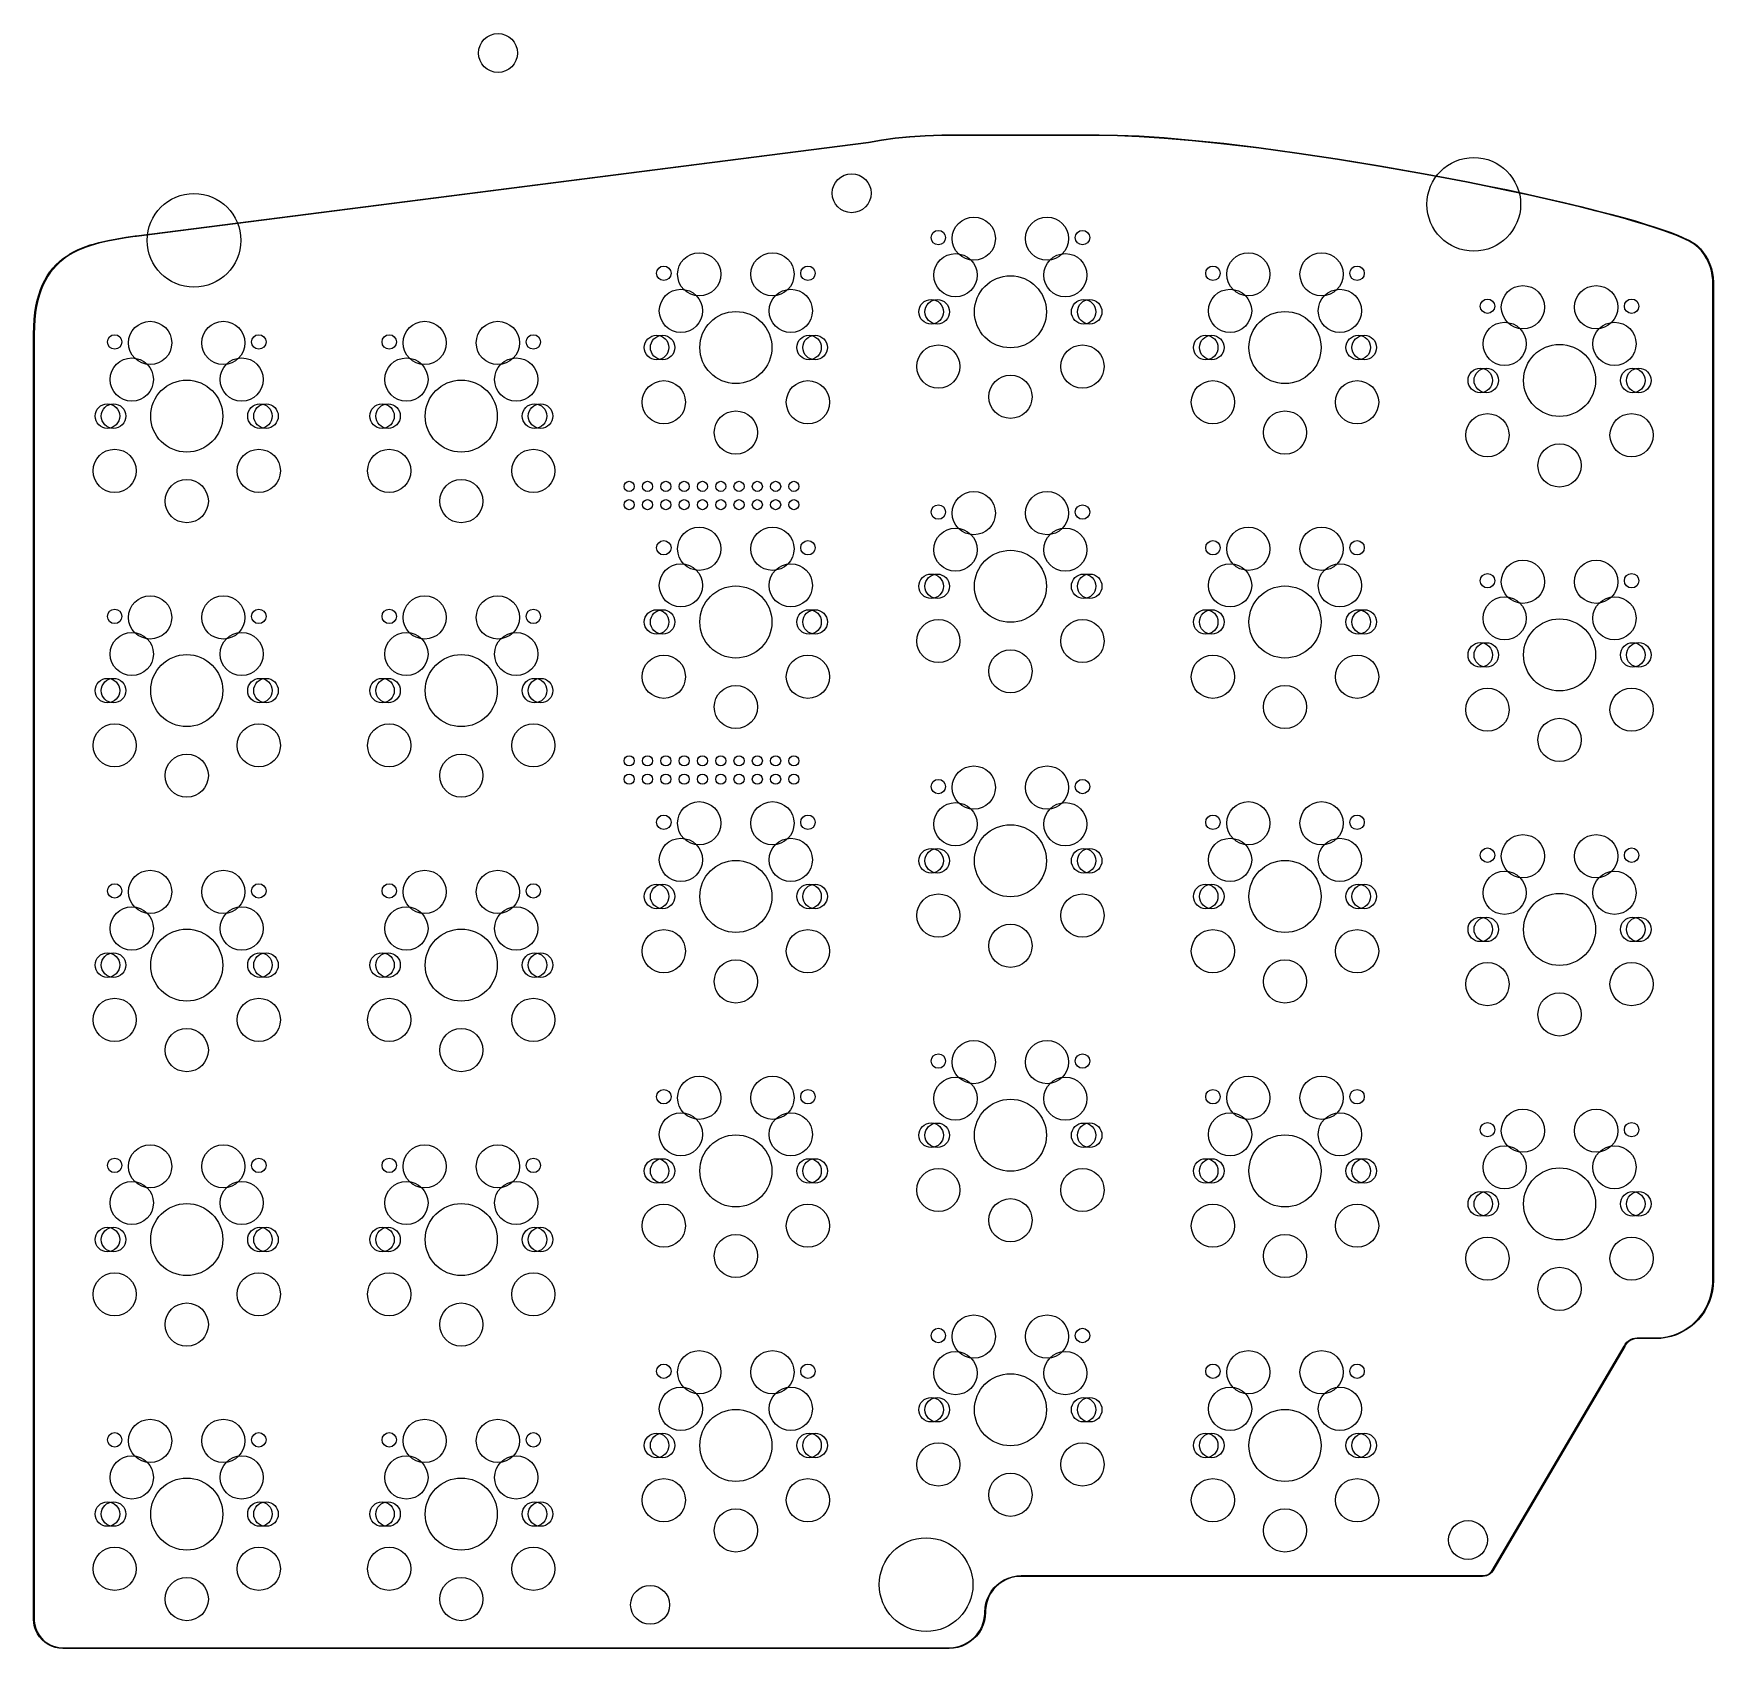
# Model space of a CAD drawing. Extents: x -11 to 106, y -86 to 27.
import ezdxf

# ---------------------------------------------------------------- set-up
doc = ezdxf.new("R2010")
doc.units = 0
doc.layers.add('BLACK', color=7, linetype='CONTINUOUS')

msp = doc.modelspace()

# ---------------------------------------------------------------- linework, layer by layer
at = {"layer": 'BLACK', "linetype": 'CONTINUOUS'}
for p, q in [((-3.503173, 12.524798), (47.296214, 19.02472)), ((47.303173, 18.975202), (-3.496622, 12.475229)), ((47.296214, 19.02472), (48.19817, 19.185546)), ((47.303764, 18.975401), (47.303173, 18.975202)), ((47.304389, 18.975388), (47.303764, 18.975401)), ((48.206459, 19.136236), (47.304389, 18.975388)), ((48.19817, 19.185546), (48.198679, 19.185536)), ((48.198679, 19.185536), (48.19916, 19.185702)), ((48.19916, 19.185702), (49.151113, 19.316291)), ((49.15743, 19.26669), (48.206459, 19.136236)), ((49.151113, 19.316291), (49.151591, 19.316263)), ((49.151591, 19.316263), (49.152052, 19.316402)), ((49.152052, 19.316402), (50.159314, 19.415952)), ((50.163797, 19.366152), (49.15743, 19.26669)), ((50.159314, 19.415952), (50.15976, 19.415909)), ((50.15976, 19.415909), (50.160193, 19.416023)), ((50.160193, 19.416023), (51.231573, 19.483856)), ((51.234329, 19.433931), (50.163797, 19.366152)), ((51.231573, 19.483856), (51.231981, 19.483802)), ((51.231981, 19.483802), (51.232382, 19.483894)), ((51.232382, 19.483894), (52.382679, 19.519401)), ((52.383938, 19.469417), (51.234329, 19.433931)), ((52.382679, 19.519401), (52.382968, 19.519353)), ((52.382968, 19.519353), (52.383255, 19.519412)), ((52.383255, 19.519412), (53.099805, 19.524999)), ((53.100067, 19.475), (52.383938, 19.469417)), ((53.099805, 19.524999), (53.099901, 19.524981)), ((53.099901, 19.524981), (53.1, 19.525)), ((53.1, 19.525), (63.3, 19.525)), ((63.299816, 19.475), (53.100067, 19.475)), ((64.588233, 19.455378), (63.299816, 19.475)), ((63.3, 19.525), (63.30019, 19.524963)), ((63.30019, 19.524963), (63.300381, 19.524997)), ((63.300381, 19.524997), (64.589335, 19.505366)), ((66.086376, 19.392384), (64.588233, 19.455378)), ((64.589335, 19.505366), (64.589667, 19.505295)), ((64.589667, 19.505295), (64.590005, 19.505347)), ((64.590005, 19.505347), (66.088771, 19.442327)), ((67.808337, 19.279891), (66.086376, 19.392384)), ((66.088771, 19.442327), (66.089057, 19.442258)), ((66.089057, 19.442258), (66.089351, 19.442296)), ((66.089351, 19.442296), (67.811869, 19.329767)), ((69.763863, 19.112126), (67.808337, 19.279891)), ((67.811869, 19.329767), (67.812118, 19.329701)), ((67.812118, 19.329701), (67.812376, 19.329729)), ((67.812376, 19.329729), (69.768396, 19.16192)), ((71.956447, 18.884065), (69.763863, 19.112126)), ((69.768396, 19.16192), (69.768617, 19.161856)), ((69.768617, 19.161856), (69.768845, 19.161877)), ((69.768845, 19.161877), (71.961836, 18.933774)), ((74.380639, 18.592003), (71.956447, 18.884065)), ((71.961836, 18.933774), (71.962032, 18.933714)), ((71.962032, 18.933714), (71.96224, 18.933729)), ((71.96224, 18.933729), (74.386755, 18.641627)), ((77.018836, 18.234286), (74.380639, 18.592003)), ((74.386755, 18.641627), (74.386934, 18.641569)), ((74.386934, 18.641569), (74.387123, 18.64158)), ((74.387123, 18.64158), (77.025721, 18.283809)), ((79.838543, 17.812104), (77.018836, 18.234286)), ((77.025721, 18.283809), (77.025887, 18.283752)), ((77.025887, 18.283752), (77.026064, 18.28376)), ((77.026064, 18.28376), (79.846099, 17.861529)), ((82.789175, 17.330469), (79.838543, 17.812104)), ((79.846099, 17.861529), (79.846256, 17.861473)), ((79.846256, 17.861473), (79.846424, 17.861478)), ((79.846424, 17.861478), (82.797466, 17.379776)), ((85.802183, 16.798772), (82.789175, 17.330469)), ((82.797466, 17.379776), (82.797617, 17.37972)), ((82.797617, 17.37972), (82.797783, 17.379723)), ((82.797783, 17.379723), (85.81091, 16.848005)), ((87.308329, 16.517948), (85.802183, 16.798772)), ((85.81091, 16.848005), (85.811026, 16.84796)), ((85.811026, 16.84796), (85.811147, 16.847961)), ((85.811147, 16.847961), (87.317656, 16.567069)), ((87.30833, 16.517947), (87.308329, 16.517948)), ((88.792302, 16.231187), (87.30833, 16.517947)), ((87.317656, 16.567069), (87.317732, 16.567039)), ((87.317732, 16.567039), (87.317816, 16.567039)), ((87.317816, 16.567039), (88.80188, 16.280261)), ((90.246796, 15.940026), (88.792302, 16.231187)), ((88.80188, 16.280261), (88.801958, 16.28023)), ((88.801958, 16.28023), (88.802044, 16.280229)), ((88.802044, 16.280229), (90.256611, 15.989054)), ((91.666953, 15.645521), (90.246796, 15.940026)), ((90.256611, 15.989054), (90.256693, 15.98902)), ((90.256693, 15.98902), (90.25678, 15.989019)), ((90.25678, 15.989019), (91.677215, 15.694456)), ((93.023571, 15.354028), (91.666953, 15.645521)), ((91.677215, 15.694456), (91.677299, 15.694421)), ((91.677299, 15.694421), (91.677391, 15.694419)), ((91.677391, 15.694419), (93.034201, 15.402885)), ((94.336023, 15.061647), (93.023571, 15.354028)), ((93.034201, 15.402885), (93.034288, 15.402848)), ((93.034288, 15.402848), (93.034385, 15.402845)), ((93.034385, 15.402845), (94.347024, 15.110422)), ((95.5563, 14.779563), (94.336023, 15.061647)), ((94.347024, 15.110422), (94.347116, 15.110382)), ((94.347116, 15.110382), (94.347219, 15.110378)), ((94.347219, 15.110378), (95.567694, 14.828248)), ((96.725238, 14.498804), (95.5563, 14.779563)), ((95.567694, 14.828248), (95.567793, 14.828204)), ((95.567793, 14.828204), (95.567902, 14.828199)), ((95.567902, 14.828199), (96.736991, 14.547403)), ((97.782843, 14.234473), (96.725238, 14.498804)), ((96.736991, 14.547403), (96.737097, 14.547354)), ((96.737097, 14.547354), (96.737215, 14.547348)), ((96.737215, 14.547348), (97.795092, 14.282949)), ((98.785383, 13.973202), (97.782843, 14.234473)), ((97.795092, 14.282949), (97.795207, 14.282895)), ((97.795207, 14.282895), (97.795335, 14.282887)), ((97.795335, 14.282887), (98.798094, 14.021559)), ((98.798094, 14.021559), (98.79822, 14.021498)), ((98.79822, 14.021498), (98.798359, 14.021488)), ((98.798359, 14.021488), (99.681846, 13.780851)), ((99.668504, 13.732664), (98.785383, 13.973202)), ((100.496327, 13.496327), (99.668504, 13.732664)), ((99.681846, 13.780851), (99.681982, 13.780783)), ((99.681982, 13.780783), (99.682139, 13.78077)), ((99.682139, 13.78077), (100.510249, 13.54435)), ((101.206826, 13.283013), (100.496327, 13.496327)), ((100.510249, 13.54435), (100.510404, 13.544271)), ((100.510404, 13.544271), (100.510575, 13.544254)), ((100.510575, 13.544254), (101.221366, 13.330852)), ((101.864474, 13.074545), (101.206826, 13.283013)), ((101.221366, 13.330852), (101.221538, 13.330761)), ((101.221538, 13.330761), (101.221731, 13.330739)), ((101.221731, 13.330739), (101.879835, 13.122126)), ((102.41433, 12.889676), (101.864474, 13.074545)), ((101.879835, 13.122126), (101.880026, 13.122021)), ((101.880026, 13.122021), (101.880248, 13.121992)), ((101.880248, 13.121992), (102.430483, 12.936995)), ((102.916166, 12.709749), (102.41433, 12.889676)), ((102.430483, 12.936995), (102.430701, 12.93687)), ((102.430701, 12.93687), (102.430954, 12.936832)), ((102.430954, 12.936832), (102.933338, 12.756708)), ((-7.573899, 11.539686), (-7.293631, 11.663267)), ((-7.293631, 11.663267), (-7.293091, 11.663388)), ((-7.293091, 11.663388), (-7.292622, 11.663686)), ((-7.292622, 11.663686), (-7.005317, 11.775653)), ((-6.987606, 11.728892), (-7.273969, 11.617292)), ((-7.005317, 11.775653), (-7.004823, 11.775741)), ((-7.004823, 11.775741), (-7.004392, 11.775992)), ((-7.004392, 11.775992), (-6.710771, 11.877292)), ((-6.694879, 11.829884), (-6.987606, 11.728892)), ((-6.710771, 11.877292), (-6.710328, 11.877353)), ((-6.710328, 11.877353), (-6.709934, 11.877564)), ((-6.709934, 11.877564), (-6.410709, 11.969147)), ((-6.396471, 11.921217), (-6.694879, 11.829884)), ((-6.410709, 11.969147), (-6.410319, 11.969187)), ((-6.410319, 11.969187), (-6.409962, 11.969364)), ((-6.409962, 11.969364), (-6.105851, 12.052178)), ((-6.093163, 12.003812), (-6.396471, 11.921217)), ((-6.105851, 12.052178), (-6.105355, 12.052213)), ((-6.105355, 12.052213), (-6.104905, 12.052415)), ((-6.104905, 12.052415), (-5.484889, 12.195534)), ((-5.474145, 12.146701), (-6.093163, 12.003812)), ((-5.484889, 12.195534), (-5.484387, 12.19555)), ((-5.484387, 12.19555), (-5.483916, 12.195739)), ((-5.483916, 12.195739), (-4.852949, 12.31517)), ((-4.843975, 12.265981), (-5.474145, 12.146701)), ((-4.852949, 12.31517), (-4.852619, 12.315167)), ((-4.852619, 12.315167), (-4.852308, 12.315283)), ((-4.852308, 12.315283), (-4.216118, 12.418616)), ((-4.208209, 12.369245), (-4.843975, 12.265981)), ((-4.216118, 12.418616), (-4.215952, 12.418611)), ((-4.215952, 12.418611), (-4.215799, 12.418665)), ((-4.215799, 12.418665), (-3.580115, 12.513492)), ((-3.572792, 12.464033), (-4.208209, 12.369245)), ((-3.580115, 12.513492), (-3.580089, 12.513491)), ((-3.580089, 12.513491), (-3.580063, 12.5135)), ((-3.580063, 12.5135), (-3.503636, 12.524734)), ((-3.572791, 12.464032), (-3.572792, 12.464033)), ((-3.496622, 12.475229), (-3.572791, 12.464032)), ((-3.503636, 12.524734), (-3.5034, 12.524723)), ((-3.5034, 12.524723), (-3.503173, 12.524798)), ((103.324177, 12.552765), (102.916166, 12.709749)), ((102.933338, 12.756708), (102.933588, 12.756558)), ((102.933588, 12.756558), (102.933877, 12.756508)), ((102.933877, 12.756508), (103.342452, 12.599306)), ((103.69037, 12.400439), (103.324177, 12.552765)), ((103.342452, 12.599306), (103.342739, 12.599125)), ((103.342739, 12.599125), (103.343076, 12.599057)), ((103.343076, 12.599057), (103.70994, 12.446451)), ((103.978787, 12.269582), (103.69037, 12.400439)), ((103.70994, 12.446451), (103.710276, 12.446226)), ((103.710276, 12.446226), (103.710668, 12.446134)), ((103.710668, 12.446134), (103.999889, 12.314912)), ((104.232105, 12.142892), (103.978787, 12.269582)), ((103.999889, 12.314912), (104.000277, 12.314634)), ((104.000277, 12.314634), (104.000742, 12.314506)), ((104.000742, 12.314506), (104.254964, 12.187365)), ((104.423998, 12.035733), (104.232105, 12.142892)), ((104.254964, 12.187365), (104.255421, 12.18701)), ((104.255421, 12.18701), (104.255971, 12.186832)), ((104.255971, 12.186832), (104.448988, 12.079045)), ((104.587174, 11.932357), (104.423998, 12.035733)), ((104.448988, 12.079045), (104.449521, 12.078591)), ((104.449521, 12.078591), (104.450178, 12.078337)), ((104.450178, 12.078337), (104.614881, 11.973994)), ((104.762944, 11.797404), (104.587174, 11.932357)), ((104.614881, 11.973994), (104.615706, 11.973208)), ((104.615706, 11.973208), (104.616727, 11.972704)), ((104.616727, 11.972704), (104.794204, 11.836441)), ((104.878091, 11.692952), (104.762944, 11.797404)), ((104.794204, 11.836441), (104.795079, 11.835443)), ((104.795079, 11.835443), (104.795778, 11.835128)), ((104.795778, 11.835128), (104.795777, 11.835128)), ((104.795777, 11.835128), (105.020671, 11.611341)), ((105.089546, 11.462191), (104.878091, 11.692952)), ((-9.287062, 10.263666), (-9.076084, 10.495118)), ((-9.076084, 10.495118), (-9.075382, 10.495636)), ((-9.075382, 10.495636), (-9.074883, 10.496347)), ((-9.074883, 10.496347), (-8.851857, 10.709544)), ((-8.817914, 10.672821), (-9.039706, 10.460805)), ((-8.851857, 10.709544), (-8.851144, 10.709998)), ((-8.851144, 10.709998), (-8.850615, 10.710654)), ((-8.850615, 10.710654), (-8.616259, 10.906543)), ((-8.584817, 10.867659), (-8.817914, 10.672821)), ((-8.616259, 10.906543), (-8.615551, 10.90693)), ((-8.615551, 10.90693), (-8.615004, 10.907526)), ((-8.615004, 10.907526), (-8.370033, 11.087055)), ((-8.34108, 11.046284), (-8.584817, 10.867659)), ((-8.370033, 11.087055), (-8.369339, 11.087379)), ((-8.369339, 11.087379), (-8.36879, 11.087909)), ((-8.36879, 11.087909), (-8.11392, 11.252028)), ((-8.087451, 11.209604), (-8.34108, 11.046284)), ((-8.11392, 11.252028), (-8.113256, 11.252291)), ((-8.113256, 11.252291), (-8.112712, 11.252759)), ((-8.112712, 11.252759), (-7.848659, 11.402416)), ((-7.824578, 11.358593), (-8.087451, 11.209604)), ((-7.848659, 11.402416), (-7.848028, 11.402625)), ((-7.848028, 11.402625), (-7.847505, 11.40303)), ((-7.847505, 11.40303), (-7.574986, 11.539175)), ((-7.553164, 11.494185), (-7.824578, 11.358593)), ((-7.574986, 11.539175), (-7.574399, 11.539336)), ((-7.574399, 11.539336), (-7.573899, 11.539686)), ((-7.273969, 11.617292), (-7.553164, 11.494185)), ((105.020671, 11.611341), (105.224006, 11.367799)), ((105.278856, 11.212942), (105.089546, 11.462191)), ((105.224006, 11.367799), (105.404054, 11.106571)), ((105.444413, 10.947321), (105.278856, 11.212942)), ((105.404054, 11.106571), (105.559286, 10.829874)), ((105.584811, 10.667585), (105.444413, 10.947321)), ((105.559286, 10.829874), (105.688383, 10.540061)), ((105.698858, 10.376111), (105.584811, 10.667585)), ((105.688383, 10.540061), (105.790248, 10.239593)), ((-10.000106, 9.130573), (-9.844477, 9.44454)), ((-9.80006, 9.421566), (-9.954936, 9.109118)), ((-9.844477, 9.44454), (-9.843948, 9.445228)), ((-9.843948, 9.445228), (-9.843664, 9.446048)), ((-9.843664, 9.446048), (-9.673123, 9.737964)), ((-9.63039, 9.711992), (-9.80006, 9.421566)), ((-9.673123, 9.737964), (-9.672536, 9.738628)), ((-9.672536, 9.738628), (-9.672189, 9.739441)), ((-9.672189, 9.739441), (-9.487453, 10.010254)), ((-9.446645, 9.98135), (-9.63039, 9.711992)), ((-9.487453, 10.010254), (-9.486819, 10.010877)), ((-9.486819, 10.010877), (-9.486411, 10.011673)), ((-9.486411, 10.011673), (-9.288196, 10.262331)), ((-9.249519, 10.230631), (-9.446645, 9.98135)), ((-9.288196, 10.262331), (-9.287521, 10.262907)), ((-9.287521, 10.262907), (-9.287062, 10.263666)), ((-9.039706, 10.460805), (-9.249519, 10.230631)), ((105.785583, 10.075374), (105.698858, 10.376111)), ((105.844251, 9.76793), (105.785583, 10.075374)), ((105.790248, 10.239593), (105.864016, 9.931022)), ((105.874363, 9.456391), (105.844251, 9.76793)), ((105.864016, 9.931022), (105.90906, 9.616969)), ((105.874999, 9.3), (105.874363, 9.456391)), ((105.90906, 9.616969), (105.924998, 9.300104)), ((-10.372063, 8.042425), (-10.265464, 8.428241)), ((-10.217471, 8.4142), (-10.323677, 8.029806)), ((-10.265464, 8.428241), (-10.26512, 8.428927)), ((-10.26512, 8.428927), (-10.265017, 8.429686)), ((-10.265017, 8.429686), (-10.141359, 8.790604)), ((-10.094321, 8.773635), (-10.217471, 8.4142)), ((-10.141359, 8.790604), (-10.140955, 8.7913)), ((-10.140955, 8.7913), (-10.140796, 8.792093)), ((-10.140796, 8.792093), (-10.000794, 9.129062)), ((-9.954936, 9.109118), (-10.094321, 8.773635)), ((-10.000794, 9.129062), (-10.000326, 9.129763)), ((-10.000326, 9.129763), (-10.000106, 9.130573)), ((105.875, -5.65), (105.874999, 9.3)), ((105.924999, 9.300104), (105.924986, 9.300065)), ((105.924986, 9.300065), (105.924999, 9.3)), ((105.924998, 9.300104), (105.924999, 9.300104)), ((105.924999, 9.3), (105.925, -5.65)), ((-10.583093, 6.722164), (-10.53197, 7.188369)), ((-10.482335, 7.18231), (-10.533329, 6.71728)), ((-10.53197, 7.188369), (-10.53178, 7.188973)), ((-10.531803, 7.189603), (-10.461473, 7.628063)), ((-10.53178, 7.188973), (-10.531803, 7.189603)), ((-10.41221, 7.619485), (-10.482335, 7.18231)), ((-10.461473, 7.628063), (-10.461238, 7.628697)), ((-10.461238, 7.628697), (-10.461227, 7.629376)), ((-10.461227, 7.629376), (-10.372404, 8.041039)), ((-10.323677, 8.029806), (-10.41221, 7.619485)), ((-10.372404, 8.041039), (-10.372116, 8.041704)), ((-10.372116, 8.041704), (-10.372063, 8.042425)), ((-10.624995, 5.700503), (-10.614436, 6.225044)), ((-10.614436, 6.225044), (-10.614319, 6.225577)), ((-10.614391, 6.226114), (-10.583192, 6.721011)), ((-10.614319, 6.225577), (-10.614391, 6.226114)), ((-10.583192, 6.721011), (-10.583042, 6.721578)), ((-10.583042, 6.721578), (-10.583093, 6.722164)), ((-10.564457, 6.223515), (-10.575, 5.699746)), ((-10.533329, 6.71728), (-10.564457, 6.223515)), ((-10.625, 5.7), (-10.624951, 5.700251)), ((-10.625, -83.5), (-10.625, 5.7)), ((-10.624951, 5.700251), (-10.624995, 5.700503)), ((-10.575, 5.699746), (-10.575, -83.5)), ((105.875, -60), (105.875, -5.65)), ((105.925, -5.65), (105.925, -60)), ((105.773549, -60.911051), (105.841087, -60.549758)), ((105.841087, -60.549758), (105.875, -60.183775)), ((105.90783, -60.37138), (105.856467, -60.739592)), ((105.875, -60.183775), (105.875, -60)), ((105.925, -60), (105.90783, -60.37138)), ((105.376358, -61.936319), (105.54019, -61.607301)), ((105.653201, -61.453998), (105.503032, -61.794097)), ((105.54019, -61.607301), (105.672964, -61.26457)), ((105.771348, -61.101494), (105.653201, -61.453998)), ((105.672964, -61.26457), (105.773549, -60.911051)), ((105.856467, -60.739592), (105.771348, -61.101494)), ((104.442129, -63.061369), (104.713752, -62.813752)), ((104.874511, -62.711625), (104.611625, -62.974511)), ((104.713752, -62.813752), (104.961369, -62.542129)), ((105.112019, -62.425604), (104.874511, -62.711625)), ((104.961369, -62.542129), (105.182868, -62.248817)), ((105.322124, -62.118889), (105.112019, -62.425604)), ((105.182868, -62.248817), (105.376358, -61.936319)), ((105.503032, -61.794097), (105.322124, -62.118889)), ((100.036723, -64.173377), (100.174485, -64.088235)), ((100.174485, -64.088235), (100.323938, -64.025853)), ((100.375218, -64.058089), (100.206939, -64.123175)), ((100.323938, -64.025853), (100.481351, -63.98779)), ((100.552581, -64.024983), (100.375218, -64.058089)), ((100.481351, -63.98779), (100.642794, -63.974995)), ((100.642794, -64.024995), (100.552581, -64.024983)), ((100.642794, -63.974995), (100.642794, -63.975)), ((100.642794, -63.975), (100.643997, -63.97539)), ((100.643996, -64.024609), (100.642794, -64.025)), ((100.642794, -64.025), (100.642794, -64.024995)), ((100.645962, -64.025), (100.643996, -64.024609)), ((100.643997, -63.97539), (100.645962, -63.975)), ((100.645962, -63.975), (101.9, -63.975)), ((101.9, -64.025), (100.645962, -64.025)), ((101.9, -63.975), (102.083775, -63.975)), ((102.27138, -64.00783), (101.9, -64.025)), ((102.083775, -63.975), (102.449758, -63.941087)), ((102.639592, -63.956467), (102.27138, -64.00783)), ((102.449758, -63.941087), (102.811051, -63.873549)), ((103.001494, -63.871348), (102.639592, -63.956467)), ((102.811051, -63.873549), (103.16457, -63.772964)), ((103.353998, -63.753201), (103.001494, -63.871348)), ((103.16457, -63.772964), (103.507301, -63.64019)), ((103.694097, -63.603032), (103.353998, -63.753201)), ((103.507301, -63.64019), (103.836319, -63.476358)), ((104.018889, -63.422124), (103.694097, -63.603032)), ((103.836319, -63.476358), (104.148817, -63.282868)), ((104.325604, -63.212019), (104.018889, -63.422124)), ((104.148817, -63.282868), (104.442129, -63.061369)), ((104.611625, -62.974511), (104.325604, -63.212019)), ((90.586085, -80.120399), (99.726805, -64.540136)), ((99.769931, -64.565437), (90.62867, -80.146625)), ((99.726805, -64.540136), (99.72708, -64.539826)), ((99.72708, -64.539826), (99.809649, -64.402928)), ((99.770285, -64.564414), (99.769931, -64.565437)), ((99.770728, -64.563966), (99.770285, -64.564414)), ((99.811061, -64.483272), (99.770728, -64.563966)), ((99.809649, -64.402928), (99.91409, -64.279155)), ((99.91999, -64.339437), (99.811061, -64.483272)), ((99.91409, -64.279155), (100.036723, -64.173377)), ((100.05346, -64.218031), (99.91999, -64.339437)), ((100.206939, -64.123175), (100.05346, -64.218031)), ((90.13883, -80.444374), (90.288381, -80.384271)), ((90.288381, -80.384271), (90.423795, -80.296861)), ((90.429885, -80.350325), (90.309608, -80.425278)), ((90.423795, -80.296861), (90.540146, -80.185325)), ((90.536757, -80.257249), (90.429885, -80.350325)), ((90.627519, -80.148407), (90.536757, -80.257249)), ((90.540146, -80.185325), (90.586085, -80.120399)), ((90.62752, -80.148407), (90.627519, -80.148407)), ((90.627753, -80.147655), (90.62752, -80.148407)), ((90.62867, -80.146625), (90.627753, -80.147655)), ((55.664224, -81.826574), (55.821966, -81.565637)), ((55.94816, -81.470831), (55.77807, -81.717248)), ((55.821966, -81.565637), (56.01001, -81.325615)), ((56.146712, -81.246712), (55.94816, -81.470831)), ((56.01001, -81.325615), (56.225615, -81.11001)), ((56.370831, -81.04816), (56.146712, -81.246712)), ((56.225615, -81.11001), (56.465637, -80.921966)), ((56.617248, -80.87807), (56.370831, -81.04816)), ((56.465637, -80.921966), (56.726574, -80.764224)), ((56.882372, -80.738922), (56.617248, -80.87807)), ((56.726574, -80.764224), (57.004623, -80.639084)), ((57.162334, -80.632747), (56.882372, -80.738922)), ((57.004623, -80.639084), (57.295728, -80.548372)), ((57.453053, -80.561091), (57.162334, -80.632747)), ((57.295728, -80.548372), (57.595645, -80.49341)), ((57.75029, -80.525), (57.453053, -80.561091)), ((57.595645, -80.49341), (57.9, -80.475)), ((57.9, -80.525), (57.75029, -80.525)), ((57.9, -80.475), (83.65, -80.475)), ((83.65, -80.525), (57.9, -80.525)), ((83.65, -80.475), (89.895839, -80.475)), ((89.895839, -80.525), (83.65, -80.525)), ((89.895839, -80.475), (89.89842, -80.475513)), ((89.89842, -80.524486), (89.895839, -80.525)), ((89.89842, -80.475513), (89.9, -80.475)), ((89.9, -80.525), (89.89842, -80.524486)), ((89.9, -80.47501), (89.980588, -80.474983)), ((89.9, -80.475), (89.9, -80.47501)), ((90.041271, -80.513739), (89.9, -80.52501)), ((89.9, -80.52501), (89.9, -80.525)), ((89.980588, -80.474983), (90.13883, -80.444374)), ((90.178968, -80.480212), (90.041271, -80.513739)), ((90.309608, -80.425278), (90.178968, -80.480212)), ((55.375, -83), (55.39341, -82.695645)), ((55.39341, -82.695645), (55.448372, -82.395728)), ((55.461091, -82.553053), (55.425, -82.85029)), ((55.448372, -82.395728), (55.539084, -82.104623)), ((55.532747, -82.262334), (55.461091, -82.553053)), ((55.638922, -81.982372), (55.532747, -82.262334)), ((55.539084, -82.104623), (55.664224, -81.826574)), ((55.77807, -81.717248), (55.638922, -81.982372)), ((-10.607676, -83.764316), (-10.625, -83.5)), ((-10.556, -84.024109), (-10.607676, -83.764316)), ((-10.575, -83.5), (-10.575, -83.629448)), ((-10.575, -83.629448), (-10.541207, -83.88613)), ((-10.541207, -83.88613), (-10.4742, -84.136205)), ((55.260916, -83.895377), (55.135776, -84.173426)), ((55.161078, -84.017628), (55.267253, -83.737666)), ((55.351628, -83.604272), (55.260916, -83.895377)), ((55.267253, -83.737666), (55.338909, -83.446947)), ((55.338909, -83.446947), (55.375, -83.14971)), ((55.40659, -83.304355), (55.351628, -83.604272)), ((55.375, -83.14971), (55.375, -83)), ((55.425, -83), (55.40659, -83.304355)), ((55.425, -82.85029), (55.425, -83)), ((-10.470856, -84.274934), (-10.556, -84.024109)), ((-10.4742, -84.136205), (-10.375125, -84.375395)), ((-10.353701, -84.5125), (-10.470856, -84.274934)), ((-10.375125, -84.375395), (-10.245676, -84.599606)), ((-10.206541, -84.732742), (-10.353701, -84.5125)), ((-10.245676, -84.599606), (-10.08807, -84.805002)), ((-10.031891, -84.931891), (-10.206541, -84.732742)), ((-10.08807, -84.805002), (-9.905002, -84.98807)), ((-9.832742, -85.106541), (-10.031891, -84.931891)), ((-9.905002, -84.98807), (-9.699606, -85.145676)), ((54.334363, -85.078034), (54.073426, -85.235776)), ((54.182752, -85.12193), (54.429169, -84.95184)), ((54.574385, -84.88999), (54.334363, -85.078034)), ((54.429169, -84.95184), (54.653288, -84.753288)), ((54.78999, -84.674385), (54.574385, -84.88999)), ((54.653288, -84.753288), (54.85184, -84.529169)), ((54.978034, -84.434363), (54.78999, -84.674385)), ((54.85184, -84.529169), (55.02193, -84.282752)), ((55.135776, -84.173426), (54.978034, -84.434363)), ((55.02193, -84.282752), (55.161078, -84.017628)), ((-9.6125, -85.253701), (-9.832742, -85.106541)), ((-9.699606, -85.145676), (-9.475395, -85.275125)), ((-9.374934, -85.370856), (-9.6125, -85.253701)), ((-9.475395, -85.275125), (-9.236205, -85.3742)), ((-9.124109, -85.456), (-9.374934, -85.370856)), ((-9.236205, -85.3742), (-8.98613, -85.441207)), ((-8.864316, -85.507676), (-9.124109, -85.456)), ((-8.98613, -85.441207), (-8.729448, -85.475)), ((-8.6, -85.525), (-8.864316, -85.507676)), ((-8.729448, -85.475), (-8.6, -85.475)), ((-8.6, -85.475), (52.9, -85.475)), ((52.9, -85.525), (-8.6, -85.525)), ((52.9, -85.475), (53.04971, -85.475)), ((53.204355, -85.50659), (52.9, -85.525)), ((53.04971, -85.475), (53.346947, -85.438909)), ((53.504272, -85.451628), (53.204355, -85.50659)), ((53.346947, -85.438909), (53.637666, -85.367253)), ((53.795377, -85.360916), (53.504272, -85.451628)), ((53.637666, -85.367253), (53.917628, -85.261078)), ((54.073426, -85.235776), (53.795377, -85.360916)), ((53.917628, -85.261078), (54.182752, -85.12193))]:
    msp.add_line(p, q, dxfattribs=at)
at = {"layer": 'BLACK'}
for centre, radius in [((21.6, 25.2), 1.35), ((89.3, 14.7), 3.25), ((46.134, 15.47), 1.35), ((0.5, 12.2), 3.25), ((52.15, 12.39), 0.5), ((54.61, 12.32), 1.5), ((59.69, 12.32), 1.5), ((62.15, 12.39), 0.5), ((35.56, 9.843), 1.5), ((40.64, 9.843), 1.5), ((53.34, 9.78), 1.5), ((60.96, 9.78), 1.5), ((73.66, 9.843), 1.5), ((78.74, 9.843), 1.5), ((33.1, 9.913), 0.5), ((43.1, 9.913), 0.5), ((57.15, 7.24), 2.5), ((57.15, 7.24), 2.5), ((71.2, 9.913), 0.5), ((81.2, 9.913), 0.5), ((34.29, 7.303), 1.5), ((41.91, 7.303), 1.5), ((72.39, 7.303), 1.5), ((80.01, 7.303), 1.5), ((92.71, 7.557), 1.5), ((97.79, 7.557), 1.5), ((38.1, 4.763), 2.5), ((38.1, 4.763), 2.5), ((51.65, 7.24), 0.8509), ((52.07, 7.24), 0.85), ((62.23, 7.24), 0.85), ((62.65, 7.24), 0.8509), ((76.2, 4.763), 2.5), ((76.2, 4.763), 2.5), ((90.25, 7.627), 0.5), ((100.25, 7.627), 0.5), ((-2.54, 5.08), 1.5), ((2.54, 5.08), 1.5), ((16.51, 5.08), 1.5), ((21.59, 5.08), 1.5), ((91.44, 5.017), 1.5), ((99.06, 5.017), 1.5), ((-5, 5.15), 0.5), ((5, 5.15), 0.5), ((14.05, 5.15), 0.5), ((24.05, 5.15), 0.5), ((32.6, 4.763), 0.8509), ((33.02, 4.763), 0.85), ((43.18, 4.763), 0.85), ((43.6, 4.763), 0.8509), ((52.15, 3.44), 1.5), ((62.15, 3.44), 1.5), ((70.7, 4.763), 0.8509), ((71.12, 4.763), 0.85), ((81.28, 4.763), 0.85), ((81.7, 4.763), 0.8509), ((95.25, 2.477), 2.5), ((95.25, 2.477), 2.5), ((-3.81, 2.54), 1.5), ((3.81, 2.54), 1.5), ((15.24, 2.54), 1.5), ((22.86, 2.54), 1.5), ((0, 0), 2.5), ((0, 0), 2.5), ((19.05, 0), 2.5), ((19.05, 0), 2.5), ((33.1, 0.963), 1.5), ((43.1, 0.963), 1.5), ((57.15, 1.34), 1.5), ((57.15, 1.34), 1.5), ((71.2, 0.963), 1.5), ((81.2, 0.963), 1.5), ((89.75, 2.477), 0.8509), ((90.17, 2.477), 0.85), ((100.33, 2.477), 0.85), ((100.75, 2.477), 0.8509), ((-5.5, 0), 0.8509), ((-5.08, 0), 0.85), ((5.08, 0), 0.85), ((5.5, 0), 0.8509), ((13.55, 0), 0.8509), ((13.97, 0), 0.85), ((24.13, 0), 0.85), ((24.55, 0), 0.8509), ((38.1, -1.137), 1.5), ((38.1, -1.137), 1.5), ((76.2, -1.137), 1.5), ((76.2, -1.137), 1.5), ((90.25, -1.323), 1.5), ((100.25, -1.323), 1.5), ((-5, -3.8), 1.5), ((5, -3.8), 1.5), ((14.05, -3.8), 1.5), ((24.05, -3.8), 1.5), ((95.25, -3.423), 1.5), ((95.25, -3.423), 1.5), ((0, -5.9), 1.5), ((0, -5.9), 1.5), ((19.05, -5.9), 1.5), ((19.05, -5.9), 1.5), ((30.7, -4.875), 0.35), ((31.97, -4.875), 0.35), ((33.24, -4.875), 0.35), ((34.51, -4.875), 0.35), ((35.78, -4.875), 0.35), ((37.05, -4.875), 0.35), ((38.32, -4.875), 0.35), ((39.59, -4.875), 0.35), ((40.86, -4.875), 0.35), ((42.13, -4.875), 0.35), ((30.7, -6.145), 0.35), ((31.97, -6.145), 0.35), ((33.24, -6.145), 0.35), ((34.51, -6.145), 0.35), ((35.78, -6.145), 0.35), ((37.05, -6.145), 0.35), ((38.32, -6.145), 0.35), ((39.59, -6.145), 0.35), ((40.86, -6.145), 0.35), ((42.13, -6.145), 0.35), ((54.61, -6.73), 1.5), ((59.69, -6.73), 1.5), ((52.15, -6.66), 0.5), ((62.15, -6.66), 0.5), ((35.56, -9.207), 1.5), ((40.64, -9.207), 1.5), ((53.34, -9.27), 1.5), ((60.96, -9.27), 1.5), ((73.66, -9.207), 1.5), ((78.74, -9.207), 1.5), ((33.1, -9.137), 0.5), ((43.1, -9.137), 0.5), ((57.15, -11.81), 2.5), ((57.15, -11.81), 2.5), ((71.2, -9.137), 0.5), ((81.2, -9.137), 0.5), ((34.29, -11.747), 1.5), ((41.91, -11.747), 1.5), ((72.39, -11.747), 1.5), ((80.01, -11.747), 1.5), ((92.71, -11.493), 1.5), ((97.79, -11.493), 1.5), ((51.65, -11.81), 0.8509), ((52.07, -11.81), 0.85), ((62.23, -11.81), 0.85), ((62.65, -11.81), 0.8509), ((90.25, -11.423), 0.5), ((100.25, -11.423), 0.5), ((-2.54, -13.97), 1.5), ((2.54, -13.97), 1.5), ((16.51, -13.97), 1.5), ((21.59, -13.97), 1.5), ((38.1, -14.287), 2.5), ((38.1, -14.287), 2.5), ((76.2, -14.287), 2.5), ((76.2, -14.287), 2.5), ((91.44, -14.033), 1.5), ((99.06, -14.033), 1.5), ((-5, -13.9), 0.5), ((5, -13.9), 0.5), ((14.05, -13.9), 0.5), ((24.05, -13.9), 0.5), ((32.6, -14.287), 0.8509), ((33.02, -14.287), 0.85), ((43.18, -14.287), 0.85), ((43.6, -14.287), 0.8509), ((70.7, -14.287), 0.8509), ((71.12, -14.287), 0.85), ((81.28, -14.287), 0.85), ((81.7, -14.287), 0.8509), ((-3.81, -16.51), 1.5), ((3.81, -16.51), 1.5), ((15.24, -16.51), 1.5), ((22.86, -16.51), 1.5), ((52.15, -15.61), 1.5), ((62.15, -15.61), 1.5), ((95.25, -16.573), 2.5), ((95.25, -16.573), 2.5), ((57.15, -17.71), 1.5), ((57.15, -17.71), 1.5), ((89.75, -16.573), 0.8509), ((90.17, -16.573), 0.85), ((100.33, -16.573), 0.85), ((100.75, -16.573), 0.8509), ((0, -19.05), 2.5), ((0, -19.05), 2.5), ((19.05, -19.05), 2.5), ((19.05, -19.05), 2.5), ((33.1, -18.087), 1.5), ((43.1, -18.087), 1.5), ((71.2, -18.087), 1.5), ((81.2, -18.087), 1.5), ((-5.5, -19.05), 0.8509), ((-5.08, -19.05), 0.85), ((5.08, -19.05), 0.85), ((5.5, -19.05), 0.8509), ((13.55, -19.05), 0.8509), ((13.97, -19.05), 0.85), ((24.13, -19.05), 0.85), ((24.55, -19.05), 0.8509), ((38.1, -20.187), 1.5), ((38.1, -20.187), 1.5), ((76.2, -20.187), 1.5), ((76.2, -20.187), 1.5), ((90.25, -20.373), 1.5), ((100.25, -20.373), 1.5), ((95.25, -22.473), 1.5), ((95.25, -22.473), 1.5), ((-5, -22.85), 1.5), ((5, -22.85), 1.5), ((14.05, -22.85), 1.5), ((24.05, -22.85), 1.5), ((0, -24.95), 1.5), ((0, -24.95), 1.5), ((19.05, -24.95), 1.5), ((19.05, -24.95), 1.5), ((30.7, -23.925), 0.35), ((31.97, -23.925), 0.35), ((33.24, -23.925), 0.35), ((34.51, -23.925), 0.35), ((35.78, -23.925), 0.35), ((37.05, -23.925), 0.35), ((38.32, -23.925), 0.35), ((39.59, -23.925), 0.35), ((40.86, -23.925), 0.35), ((42.13, -23.925), 0.35), ((54.61, -25.78), 1.5), ((59.69, -25.78), 1.5), ((30.7, -25.195), 0.35), ((31.97, -25.195), 0.35), ((33.24, -25.195), 0.35), ((34.51, -25.195), 0.35), ((35.78, -25.195), 0.35), ((37.05, -25.195), 0.35), ((38.32, -25.195), 0.35), ((39.59, -25.195), 0.35), ((40.86, -25.195), 0.35), ((42.13, -25.195), 0.35), ((52.15, -25.71), 0.5), ((62.15, -25.71), 0.5), ((35.56, -28.257), 1.5), ((40.64, -28.257), 1.5), ((73.66, -28.257), 1.5), ((78.74, -28.257), 1.5), ((33.1, -28.187), 0.5), ((43.1, -28.187), 0.5), ((53.34, -28.32), 1.5), ((60.96, -28.32), 1.5), ((71.2, -28.187), 0.5), ((81.2, -28.187), 0.5), ((57.15, -30.86), 2.5), ((57.15, -30.86), 2.5), ((92.71, -30.543), 1.5), ((97.79, -30.543), 1.5), ((34.29, -30.797), 1.5), ((41.91, -30.797), 1.5), ((51.65, -30.86), 0.8509), ((52.07, -30.86), 0.85), ((62.23, -30.86), 0.85), ((62.65, -30.86), 0.8509), ((72.39, -30.797), 1.5), ((80.01, -30.797), 1.5), ((90.25, -30.473), 0.5), ((100.25, -30.473), 0.5), ((38.1, -33.337), 2.5), ((38.1, -33.337), 2.5), ((76.2, -33.337), 2.5), ((76.2, -33.337), 2.5), ((-5, -32.95), 0.5), ((-2.54, -33.02), 1.5), ((2.54, -33.02), 1.5), ((5, -32.95), 0.5), ((14.05, -32.95), 0.5), ((16.51, -33.02), 1.5), ((21.59, -33.02), 1.5), ((24.05, -32.95), 0.5), ((32.6, -33.337), 0.8509), ((33.02, -33.337), 0.85), ((43.18, -33.337), 0.85), ((43.6, -33.337), 0.8509), ((70.7, -33.337), 0.8509), ((71.12, -33.337), 0.85), ((81.28, -33.337), 0.85), ((81.7, -33.337), 0.8509), ((91.44, -33.083), 1.5), ((99.06, -33.083), 1.5), ((52.15, -34.66), 1.5), ((62.15, -34.66), 1.5), ((95.25, -35.623), 2.5), ((95.25, -35.623), 2.5), ((-3.81, -35.56), 1.5), ((3.81, -35.56), 1.5), ((15.24, -35.56), 1.5), ((22.86, -35.56), 1.5), ((89.75, -35.623), 0.8509), ((90.17, -35.623), 0.85), ((100.33, -35.623), 0.85), ((100.75, -35.623), 0.8509), ((0, -38.1), 2.5), ((0, -38.1), 2.5), ((19.05, -38.1), 2.5), ((19.05, -38.1), 2.5), ((33.1, -37.137), 1.5), ((43.1, -37.137), 1.5), ((57.15, -36.76), 1.5), ((57.15, -36.76), 1.5), ((71.2, -37.137), 1.5), ((81.2, -37.137), 1.5), ((-5.5, -38.1), 0.8509), ((-5.08, -38.1), 0.85), ((5.08, -38.1), 0.85), ((5.5, -38.1), 0.8509), ((13.55, -38.1), 0.8509), ((13.97, -38.1), 0.85), ((24.13, -38.1), 0.85), ((24.55, -38.1), 0.8509), ((38.1, -39.237), 1.5), ((38.1, -39.237), 1.5), ((76.2, -39.237), 1.5), ((76.2, -39.237), 1.5), ((90.25, -39.423), 1.5), ((100.25, -39.423), 1.5), ((-5, -41.9), 1.5), ((5, -41.9), 1.5), ((14.05, -41.9), 1.5), ((24.05, -41.9), 1.5), ((95.25, -41.523), 1.5), ((95.25, -41.523), 1.5), ((0, -44), 1.5), ((0, -44), 1.5), ((19.05, -44), 1.5), ((19.05, -44), 1.5), ((52.15, -44.76), 0.5), ((54.61, -44.83), 1.5), ((59.69, -44.83), 1.5), ((62.15, -44.76), 0.5), ((35.56, -47.307), 1.5), ((40.64, -47.307), 1.5), ((53.34, -47.37), 1.5), ((60.96, -47.37), 1.5), ((73.66, -47.307), 1.5), ((78.74, -47.307), 1.5), ((33.1, -47.237), 0.5), ((43.1, -47.237), 0.5), ((57.15, -49.91), 2.5), ((57.15, -49.91), 2.5), ((71.2, -47.237), 0.5), ((81.2, -47.237), 0.5), ((34.29, -49.847), 1.5), ((41.91, -49.847), 1.5), ((72.39, -49.847), 1.5), ((80.01, -49.847), 1.5), ((92.71, -49.593), 1.5), ((97.79, -49.593), 1.5), ((38.1, -52.387), 2.5), ((38.1, -52.387), 2.5), ((51.65, -49.91), 0.8509), ((52.07, -49.91), 0.85), ((62.23, -49.91), 0.85), ((62.65, -49.91), 0.8509), ((76.2, -52.387), 2.5), ((76.2, -52.387), 2.5), ((90.25, -49.523), 0.5), ((100.25, -49.523), 0.5), ((-2.54, -52.07), 1.5), ((2.54, -52.07), 1.5), ((16.51, -52.07), 1.5), ((21.59, -52.07), 1.5), ((91.44, -52.133), 1.5), ((99.06, -52.133), 1.5), ((-5, -52), 0.5), ((5, -52), 0.5), ((14.05, -52), 0.5), ((24.05, -52), 0.5), ((32.6, -52.387), 0.8509), ((33.02, -52.387), 0.85), ((43.18, -52.387), 0.85), ((43.6, -52.387), 0.8509), ((52.15, -53.71), 1.5), ((62.15, -53.71), 1.5), ((70.7, -52.387), 0.8509), ((71.12, -52.387), 0.85), ((81.28, -52.387), 0.85), ((81.7, -52.387), 0.8509), ((95.25, -54.673), 2.5), ((95.25, -54.673), 2.5), ((-3.81, -54.61), 1.5), ((3.81, -54.61), 1.5), ((15.24, -54.61), 1.5), ((22.86, -54.61), 1.5), ((0, -57.15), 2.5), ((0, -57.15), 2.5), ((19.05, -57.15), 2.5), ((19.05, -57.15), 2.5), ((33.1, -56.187), 1.5), ((43.1, -56.187), 1.5), ((57.15, -55.81), 1.5), ((57.15, -55.81), 1.5), ((71.2, -56.187), 1.5), ((81.2, -56.187), 1.5), ((89.75, -54.673), 0.8509), ((90.17, -54.673), 0.85), ((100.33, -54.673), 0.85), ((100.75, -54.673), 0.8509), ((-5.5, -57.15), 0.8509), ((-5.08, -57.15), 0.85), ((5.08, -57.15), 0.85), ((5.5, -57.15), 0.8509), ((13.55, -57.15), 0.8509), ((13.97, -57.15), 0.85), ((24.13, -57.15), 0.85), ((24.55, -57.15), 0.8509), ((38.1, -58.287), 1.5), ((38.1, -58.287), 1.5), ((76.2, -58.287), 1.5), ((76.2, -58.287), 1.5), ((90.25, -58.473), 1.5), ((100.25, -58.473), 1.5), ((95.25, -60.573), 1.5), ((95.25, -60.573), 1.5), ((-5, -60.95), 1.5), ((5, -60.95), 1.5), ((14.05, -60.95), 1.5), ((24.05, -60.95), 1.5), ((0, -63.05), 1.5), ((0, -63.05), 1.5), ((19.05, -63.05), 1.5), ((19.05, -63.05), 1.5), ((54.61, -63.88), 1.5), ((59.69, -63.88), 1.5), ((52.15, -63.81), 0.5), ((62.15, -63.81), 0.5), ((35.56, -66.357), 1.5), ((40.64, -66.357), 1.5), ((53.34, -66.42), 1.5), ((60.96, -66.42), 1.5), ((73.66, -66.357), 1.5), ((78.74, -66.357), 1.5), ((33.1, -66.287), 0.5), ((43.1, -66.287), 0.5), ((71.2, -66.287), 0.5), ((81.2, -66.287), 0.5), ((34.29, -68.897), 1.5), ((41.91, -68.897), 1.5), ((57.15, -68.96), 2.5), ((57.15, -68.96), 2.5), ((72.39, -68.897), 1.5), ((80.01, -68.897), 1.5), ((51.65, -68.96), 0.8509), ((52.07, -68.96), 0.85), ((62.23, -68.96), 0.85), ((62.65, -68.96), 0.8509), ((-2.54, -71.12), 1.5), ((2.54, -71.12), 1.5), ((16.51, -71.12), 1.5), ((21.59, -71.12), 1.5), ((38.1, -71.437), 2.5), ((38.1, -71.437), 2.5), ((76.2, -71.437), 2.5), ((76.2, -71.437), 2.5), ((-5, -71.05), 0.5), ((5, -71.05), 0.5), ((14.05, -71.05), 0.5), ((24.05, -71.05), 0.5), ((32.6, -71.437), 0.8509), ((33.02, -71.437), 0.85), ((43.18, -71.437), 0.85), ((43.6, -71.437), 0.8509), ((70.7, -71.437), 0.8509), ((71.12, -71.437), 0.85), ((81.28, -71.437), 0.85), ((81.7, -71.437), 0.8509), ((-3.81, -73.66), 1.5), ((3.81, -73.66), 1.5), ((15.24, -73.66), 1.5), ((22.86, -73.66), 1.5), ((52.15, -72.76), 1.5), ((62.15, -72.76), 1.5), ((57.15, -74.86), 1.5), ((57.15, -74.86), 1.5), ((0, -76.2), 2.5), ((0, -76.2), 2.5), ((19.05, -76.2), 2.5), ((19.05, -76.2), 2.5), ((33.1, -75.237), 1.5), ((43.1, -75.237), 1.5), ((71.2, -75.237), 1.5), ((81.2, -75.237), 1.5), ((-5.5, -76.2), 0.8509), ((-5.08, -76.2), 0.85), ((5.08, -76.2), 0.85), ((5.5, -76.2), 0.8509), ((13.55, -76.2), 0.8509), ((13.97, -76.2), 0.85), ((24.13, -76.2), 0.85), ((24.55, -76.2), 0.8509), ((38.1, -77.337), 1.5), ((38.1, -77.337), 1.5), ((76.2, -77.337), 1.5), ((76.2, -77.337), 1.5), ((88.9, -78), 1.35), ((51.3, -81.1), 3.25), ((-5, -80), 1.5), ((5, -80), 1.5), ((14.05, -80), 1.5), ((24.05, -80), 1.5), ((0, -82.1), 1.5), ((0, -82.1), 1.5), ((19.05, -82.1), 1.5), ((19.05, -82.1), 1.5), ((32.15, -82.5), 1.35)]:
    msp.add_circle(centre, radius, dxfattribs=at)

doc.saveas('drawing.dxf')
